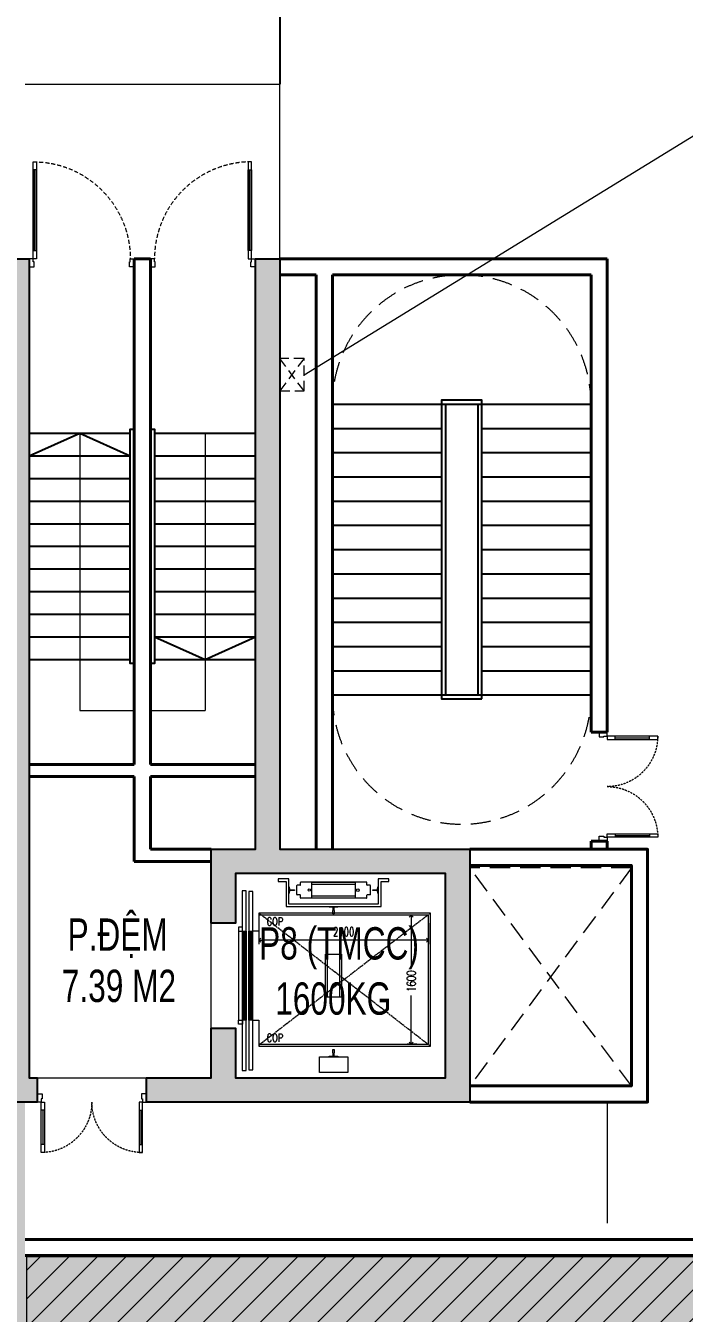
# Model space of a CAD drawing. Header units: millimetres. Extents: x -11451263 to 11578383104, y -507 to 1450429.
# Drawn here: x 11475341 to 11483486, y 1030145 to 1046084 of the extents above; entities that cross this region are included whole.
import ezdxf
from ezdxf.enums import TextEntityAlignment as Align

# ---------------------------------------------------------------- set-up
doc = ezdxf.new("R2010")
doc.units = ezdxf.units.MM
doc.header["$MEASUREMENT"] = 0
for name, pattern in [('DASHED2', [0.375, 0.25, -0.125]), ('HIDDEN', [0.375, 0.25, -0.125]), ('xref.asix of  podium$0$xref.asix of  podium$0$Xref_ST_MBDV Cot vach 30.7.2022$0$ACAD_ISO02W100', [15, 12, -3]), ('Xref_ST_MBDV Cot vach 30.7.2022$0$HIDDEN', [0.375, 0.25, -0.125]), ('Xref_ST_MBDV Cot vach 30.7.2022$0$HIDDEN2', [0.1875, 0.125, -0.0625])]:
    doc.linetypes.add(name, pattern=pattern)
doc.layers.get('0').update_dxf_attribs({"linetype": 'CONTINUOUS', "lineweight": 13})
doc.layers.get('Defpoints').update_dxf_attribs({"color": 5, "linetype": 'CONTINUOUS', "lineweight": 13})
for name, color, linetype, lineweight in [('CUA', 37, 'CONTINUOUS', 13), ('D-building block', 8, 'CONTINUOUS', 13), ('DO DIEN TICH THONG THUY', 141, 'CONTINUOUS', 13), ('KT-Net cat', 1, 'CONTINUOUS', 40), ('KT-Net manh', 251, 'CONTINUOUS', 13), ('KT-Net thay', 7, 'CONTINUOUS', 25), ('KT-Net to mau', 159, 'CONTINUOUS', 18), ('KT-Vat lieu', 250, 'CONTINUOUS', 9), ('SPE-MEP-HVAC', 140, 'CONTINUOUS', 0), ('xref.asix of  podium$0$xref.asix of  podium$0$Xref_ST_MBDV Cot vach 30.7.2022$0$KT-Noi that', 36, 'CONTINUOUS', 9)]:
    doc.layers.add(name, color=color, linetype=linetype, lineweight=lineweight)
for name, color, linetype in [('KT-Text', 7, 'CONTINUOUS'), ('xref.asix of  podium$0$xref.asix of  podium$0$KC2-DIM', 251, 'CONTINUOUS'), ('xref.asix of  podium$0$xref.asix of  podium$0$KT-Net cot vach', 6, 'CONTINUOUS')]:
    doc.layers.add(name, color=color, linetype=linetype)
doc.styles.add('xref.asix of  podium$0$xref.asix of  podium$0$Xref_ST_MBDV Cot vach 30.7.2022$0$ROMANS', font='ROMANS.SHX')
doc.styles.add('xref.asix of  podium$0$xref.asix of  podium$0$Xref_ST_MBDV Cot vach 30.7.2022$0$xref.N.Cot vach tang N2$0$DIM', font='vnsimli.shx', dxfattribs={"width": 0.7})
doc.styles.add('Xref_ST_MBDV Cot vach 30.7.2022$0$Arial', font='arial.ttf', dxfattribs={"width": 0.7})
doc.dimstyles.new('xref.asix of  podium$0$xref.asix of  podium$0$Xref_ST_MBDV Cot vach 30.7.2022$0$xref.N.Cot vach tang N2$0$CCU 1-100 A1', dxfattribs={"dimscale": 100, "dimtxt": 2.2, "dimasz": 1, "dimexe": 1, "dimexo": 0, "dimgap": 1, "dimtad": 1, "dimdec": 0, "dimdsep": 46, "dimtxsty": 'xref.asix of  podium$0$xref.asix of  podium$0$Xref_ST_MBDV Cot vach 30.7.2022$0$xref.N.Cot vach tang N2$0$DIM', "dimblk1": 'xref.asix of  podium$0$xref.asix of  podium$0$Xref_ST_MBDV Cot vach 30.7.2022$0$xref.N.Cot vach tang N2$0$_ARCHTICK', "dimblk2": 'xref.asix of  podium$0$xref.asix of  podium$0$Xref_ST_MBDV Cot vach 30.7.2022$0$xref.N.Cot vach tang N2$0$_ARCHTICK', "dimsah": 1, "dimcen": 0, "dimdle": 1, "dimclrd": 256, "dimclre": 256, "dimclrt": 31, "dimadec": 0, "dimazin": 0, "dimtfac": 1, "dimtdec": 0, "dimtix": 1, "dimtmove": 2, "dimatfit": 3, "dimldrblk": 'xref.asix of  podium$0$xref.asix of  podium$0$Xref_ST_MBDV Cot vach 30.7.2022$0$xref.N.Cot vach tang N2$0$_ARCHTICK', "dimfxl": 0, "dimtolj": 1, "dimarcsym": 0})
pattern_1 = [(49.99999999999999, (-11385196.29721421, -1057435.951839337), (286.9040730403014, -25.10085399303804), [30, -330]), (355, (-11385196.29721421, -1057435.951839337), (-55.50053344520001, 300.8768534800047), [24, -264]), (100.4514, (-11385172.38854221, -1057438.043575337), (231.4037526856086, 275.7758168243814), [25.496076, -280.4568448]), (46.18420000000001, (-11385196.29721421, -1057355.951839337), (426.8964194502578, -66.20760573160723), [45, -495]), (96.6356, (-11385160.72251621, -1057361.469162137), (373.8650822194813, 389.6471483601767), [38.2441152, -420.6852]), (351.1842, (-11385196.29721421, -1057355.951839337), (373.8647780534509, 389.6474403701299), [36, -396]), (21, (-11385156.29721421, -1057375.951839337), (238.7628208473847, -161.0475562661355), [30, -330]), (326.0000000000001, (-11385156.29721421, -1057375.951839337), (97.32613276863269, 290.0600180187412), [24, -264]), (71.4514, (-11385136.40032101, -1057389.372481737), (336.089051432596, 129.012198683981), [25.496076, -280.4568448]), (37.50000000000001, (-11385196.29721421, -1057435.951839337), (4.863942126916267, 133.1575415325246), [0, -260.8, 0, -268, 0, -265]), (7.499999999999999, (-11385196.29721421, -1057435.951839337), (105.2278149768594, 157.7646847529441), [0, -152.8, 0, -254.8, 0, -101]), (327.5, (-11385285.49721421, -1057435.951839337), (213.5289744689636, -9.021948693751902), [0, -100, 0, -312, 0, -414]), (317.5, (-11385325.49721421, -1057435.951839337), (233.2744677369545, 40.04199293292709), [0, -130, 0, -207.2, 0, -294]), (45, (-11385196.29721421, -1057435.951839337), (-106.0660171779821, 106.0660171779821), []), (45, (-11385125.58653621, -1057435.951839337), (-106.0660171779821, 106.0660171779821), [])]

# ---------------------------------------------------------------- blocks, each defined once
blk = doc.blocks.new('*U273')
for p, q in [((-1260.000000000004, 525.000000000002), (-1300.000000000004, 525.000000000002)), ((-1280.000000000004, 100.0000000000002), (-1280.000000000004, 525.000000000002)), ((-90.00000000000001, 525.0000000000018), (-50.00000000000001, 525.0000000000018)), ((-70, 100), (-70.00000000000001, 525.0000000000018)), ((-1260.000000000004, 100.0000000000002), (-1300.000000000004, 100.0000000000002)), ((-90, 100), (-50, 100))]:
    blk.add_line(p, q)
for points in [[(-1300.000000000004, 1.776356839400256e-13), (-1260.000000000004, 1.776356839400256e-13), (-1260.000000000004, 625.000000000002), (-1300.000000000004, 625.000000000002)], [(-50, 0), (-90, 0), (-90.00000000000001, 625.0000000000018), (-49.99999999999979, 625.0000000000018)], [(-1350.000000000004, -100.0000000004901), (-1290.000000000004, -100.00000000049), (-1290.000000000004, -39.99999999999982), (-1300.000000000004, -39.99999999999982), (-1300.000000000004, 1.776356839400256e-13), (-1350.000000000004, 2.060573933704296e-13)], [(0, -100.0000000004902), (-60, -100.0000000004902), (-60, -40), (-50, -40), (-50, 0), (0, 0)]]:
    blk.add_lwpolyline(points, close=True)
at = {"linetype": 'Xref_ST_MBDV Cot vach 30.7.2022$0$HIDDEN2', "ltscale": 200}
for centre, radius, start, end in [((-1300.000000001013, -1.091216006443577e-09), 625.00000000124, 7.016709298534867e-15, 89.99996073224838), ((-49.99999999983451, -2.645705876602741e-10), 625.000000000419, 90.00003926775162, 180)]:
    blk.add_arc(centre, radius, start, end, dxfattribs=at)
blk = doc.blocks.new('PQQQQQ')
at = {"layer": 'SPE-MEP-HVAC', "linetype": 'HIDDEN', "ltscale": 1000}
for p, q in [((28271.26245173439, -148804.1123616023), (26271.26245173439, -151504.1123616023)), ((28271.26245173439, -151504.1123616023), (26271.26245173439, -148804.1123616023))]:
    blk.add_line(p, q, dxfattribs=at)
blk.add_lwpolyline([(26271.26245173439, -151504.1123616023), (28271.26245173439, -151504.1123616023), (28271.26245173439, -148804.1123616023), (26271.26245173439, -148804.1123616023)], close=True, dxfattribs=at)
blk = doc.blocks.new('xref.asix of  podium$0$xref.asix of  podium$0$MBCot-PN-flat-22')
at = {"layer": 'KT-Vat lieu'}
h = blk.add_hatch(dxfattribs=at)
h.set_pattern_fill('BTCT', color=256, scale=40)
h.set_pattern_definition(pattern_1)
h.paths.add_polyline_path([(90186.8046443183, -14236.61661195743), (90186.8046443183, -24376.6166119572), (90286.8046443183, -24376.6166119572), (90286.8046443183, -24676.6166119572), (89886.8046443183, -24676.6166119572), (89886.8046443183, -14236.61661195743)])
h = blk.add_hatch(dxfattribs=at)
h.set_pattern_fill('BTCT', color=256, scale=40)
h.set_pattern_definition(pattern_1)
h.paths.add_polyline_path([(95636.8046443183, -21546.61661195732), (95636.8046443183, -24676.61661195732), (91636.8046443183, -24676.61661195732), (91636.8046443183, -24376.61661195732), (92436.8046443183, -24376.61661195732), (92436.8046443183, -23761.61661195732), (92736.8046443183, -23761.61661195732), (92736.8046443183, -24376.61661195732), (95336.8046443183, -24376.61661195732), (95336.8046443183, -21846.61661195732), (92736.8046443183, -21846.61661195732), (92736.8046443183, -22461.61661195732), (92436.8046443183, -22461.61661195732), (92436.8046443183, -21546.61661195732), (92986.8046443183, -21546.61661195732), (92986.8046443183, -14236.61661195743), (93286.8046443183, -14236.61661195743), (93286.8046443183, -21546.61661195732)])
at = {"layer": 'xref.asix of  podium$0$xref.asix of  podium$0$KT-Net cot vach'}
blk.add_lwpolyline([(90186.8046443183, -14236.61661195743), (90186.8046443183, -24376.6166119572), (90286.8046443183, -24376.6166119572), (90286.8046443183, -24676.6166119572), (89886.8046443183, -24676.6166119572), (89886.8046443183, -14236.61661195743)], close=True, dxfattribs=at)
blk.add_lwpolyline([(95636.8046443183, -21546.61661195732), (95636.8046443183, -24676.61661195732), (91636.8046443183, -24676.61661195732), (91636.8046443183, -24376.61661195732), (92436.8046443183, -24376.61661195732), (92436.8046443183, -23761.61661195732), (92736.8046443183, -23761.61661195732), (92736.8046443183, -24376.61661195732), (95336.8046443183, -24376.61661195732), (95336.8046443183, -21846.61661195732), (92736.8046443183, -21846.61661195732), (92736.8046443183, -22461.61661195732), (92436.8046443183, -22461.61661195732), (92436.8046443183, -21546.61661195732), (92986.8046443183, -21546.61661195732), (92986.8046443183, -14236.61661195743), (93286.8046443183, -14236.61661195743), (93286.8046443183, -21546.61661195732), (95636.8046443183, -21546.61661195732)], dxfattribs=at)
blk = doc.blocks.new('xref.asix of  podium$0$xref.asix of  podium$0$Xref_ST_MBDV Cot vach 30.7.2022$0$xref.N.Cot vach tang N2$0$_Open90')
at = {"color": 0, "linetype": 'ByBlock', "lineweight": -2}
for p, q in [((0, 0), (-1, 0)), ((-0.5, 0.5), (0, 0)), ((0, 0), (-0.5, -0.5))]:
    blk.add_line(p, q, dxfattribs=at)
blk = doc.blocks.new('*D62')
at = {"layer": 'Defpoints', "color": 0, "transparency": 16777216}
for p in [(-424.1796271887581, -514.9999999999402), (-353.063796673334, -514.9999999999402), (-353.0637966733485, -2114.999998141949)]:
    blk.add_point(p, dxfattribs=at)
at = {"layer": 'xref.asix of  podium$0$xref.asix of  podium$0$Xref_ST_MBDV Cot vach 30.7.2022$0$KT-Noi that', "color": 5, "transparency": 16777216}
for p, q in [((-353.063796673334, -514.9999999999402), (-474.1796271887581, -514.9999999999402)), ((-424.1796271887581, -564.9999999999402), (-424.1796271887579, -1154.999998141892)), ((-424.1796271887578, -2064.999998141949), (-424.1796271887579, -1511.666664808559)), ((-353.0637966733485, -2114.999998141949), (-474.1796271887578, -2114.999998141949))]:
    blk.add_line(p, q, dxfattribs=at)
at = {"layer": 'xref.asix of  podium$0$xref.asix of  podium$0$Xref_ST_MBDV Cot vach 30.7.2022$0$KT-Noi that', "color": 5, "transparency": 16777216, "xscale": 50, "yscale": 50, "zscale": 50}
for p, rotation in [((-424.1796271887581, -514.9999999999402), 90), ((-424.1796271887578, -2114.999998141949), 270)]:
    blk.add_blockref('xref.asix of  podium$0$xref.asix of  podium$0$Xref_ST_MBDV Cot vach 30.7.2022$0$xref.N.Cot vach tang N2$0$_Open90', p, dxfattribs=dict(at, rotation=rotation))
at = {"layer": 'xref.asix of  podium$0$xref.asix of  podium$0$Xref_ST_MBDV Cot vach 30.7.2022$0$KT-Noi that', "color": 5, "transparency": 16777216, "insert": (-424.1796271883068, -1333.333331475225), "char_height": 110, "attachment_point": 5, "rotation": 90, "style": 'xref.asix of  podium$0$xref.asix of  podium$0$Xref_ST_MBDV Cot vach 30.7.2022$0$xref.N.Cot vach tang N2$0$DIM'}
blk.add_mtext('\\A1;1600', dxfattribs=at)
blk = doc.blocks.new('xref.asix of  podium$0$xref.asix of  podium$0$Xref_ST_MBDV Cot vach 30.7.2022$0$xref.N.Cot vach tang N2$0$_ARCHTICK')
at = {"color": 0, "linetype": 'ByBlock', "const_width": 0.15}
blk.add_lwpolyline([(-0.5, -0.5), (0.5, 0.5)], dxfattribs=at)
blk = doc.blocks.new('*D63')
at = {"layer": 'Defpoints', "color": 0, "transparency": 16777216}
for p in [(-2310.000006262693, -614.99999999994), (-210.0000062626932, -614.99999999994), (-2310.000006262693, -826.7299089782482)]:
    blk.add_point(p, dxfattribs=at)
at = {"layer": 'xref.asix of  podium$0$xref.asix of  podium$0$Xref_ST_MBDV Cot vach 30.7.2022$0$KT-Noi that', "color": 5, "transparency": 16777216}
for p, q in [((-2310.000006262693, -614.99999999994), (-2310.000006262693, -876.7299089782482)), ((-210.0000062626932, -614.99999999994), (-210.0000062626932, -876.7299089782482)), ((-260.0000062626932, -826.7299089782482), (-2260.000006262693, -826.7299089782482))]:
    blk.add_line(p, q, dxfattribs=at)
at = {"layer": 'xref.asix of  podium$0$xref.asix of  podium$0$Xref_ST_MBDV Cot vach 30.7.2022$0$KT-Noi that', "color": 5, "transparency": 16777216, "xscale": 50, "yscale": 50, "zscale": 50, "rotation": 180}
blk.add_blockref('xref.asix of  podium$0$xref.asix of  podium$0$Xref_ST_MBDV Cot vach 30.7.2022$0$xref.N.Cot vach tang N2$0$_Open90', (-2310.000006262693, -826.7299089782482), dxfattribs=at)
at = {"layer": 'xref.asix of  podium$0$xref.asix of  podium$0$Xref_ST_MBDV Cot vach 30.7.2022$0$KT-Noi that', "color": 5, "transparency": 16777216, "xscale": 50, "yscale": 50, "zscale": 50}
blk.add_blockref('xref.asix of  podium$0$xref.asix of  podium$0$Xref_ST_MBDV Cot vach 30.7.2022$0$xref.N.Cot vach tang N2$0$_Open90', (-210.0000062626932, -826.7299089782482), dxfattribs=at)
at = {"layer": 'xref.asix of  podium$0$xref.asix of  podium$0$Xref_ST_MBDV Cot vach 30.7.2022$0$KT-Noi that', "color": 5, "transparency": 16777216, "insert": (-1260.000006262693, -721.7299089782482), "char_height": 110, "attachment_point": 5, "style": 'xref.asix of  podium$0$xref.asix of  podium$0$Xref_ST_MBDV Cot vach 30.7.2022$0$xref.N.Cot vach tang N2$0$DIM'}
blk.add_mtext('\\A1;2100', dxfattribs=at)
blk = doc.blocks.new('*U335')
for p, q in [((100.0000000005158, 1259.999999999963), (100.0000000005322, 1299.999999999963)), ((100.000000000524, 1279.999999999963), (525.0000000005259, 1279.999999999789)), ((525.0000000005177, 1259.999999999789), (525.000000000534, 1299.999999999789)), ((100.0000000000368, 89.99999999995907), (100.0000000000205, 49.99999999995908)), ((100.0000000000286, 69.99999999995907), (525.0000000000305, 69.99999999978517)), ((525.0000000000387, 89.99999999978517), (525.0000000000223, 49.99999999978517))]:
    blk.add_line(p, q)
for points in [[(-99.99999999993761, 1350.000000000045), (-99.99999999996214, 1290.000000000045), (-39.99999999947192, 1290.00000000002), (-39.99999999946782, 1300.00000000002), (5.32174304623824e-10, 1300.000000000004), (5.52664136677096e-10, 1350.000000000004)], [(5.32174304623824e-10, 1300.000000000004), (5.158051763487507e-10, 1260.000000000004), (625.0000000005177, 1259.999999999748), (625.000000000534, 1299.999999999748)], [(-100.0000000004902, 4.092282068788388e-11), (-100.0000000004656, 60.00000000004092), (-39.99999999997544, 60.00000000001637), (-39.99999999997954, 50.00000000001637), (2.046141034384164e-11, 50), (0, 0)], [(2.046141034384164e-11, 50), (3.683053861891494e-11, 90), (625.0000000000387, 89.99999999974425), (625.0000000000223, 49.99999999974402)]]:
    blk.add_lwpolyline(points, close=True)
at = {"linetype": 'Xref_ST_MBDV Cot vach 30.7.2022$0$HIDDEN2', "ltscale": 200}
for centre, radius, start, end in [((-5.592193375032802e-10, 1300.000000001013), 625.00000000124, 269.9999999999765, 359.999960732225), ((-2.441091773165002e-10, 49.99999999983451), 625.000000000419, 3.926772816273085e-05, 89.99999999997655)]:
    blk.add_arc(centre, radius, start, end, dxfattribs=at)
blk = doc.blocks.new('NHÀ TRE T1-flat-1')
at = {"layer": 'D-building block'}
for p in [(17349.99998971447, 12600.00078354101), (20499.99998971447, 10440.00000047649)]:
    blk.add_line(p, (20499.99998971447, 12600.00078354101), dxfattribs=at)
at = {"layer": 'D-building block', "linetype": 'DASHED2', "ltscale": 1000}
for centre, start, end in [((22750.11408163607, 8640.000000476488), 0, 180), ((22750.11408163607, 5040.000000476488), 180, 0)]:
    blk.add_arc(centre, 1600, start, end, dxfattribs=at)
at = {"layer": 'KT-Net cat'}
for p, q in [((20499.99998971447, 10440.00000047649), (24550.11408163607, 10440.00000047649)), ((24550.11408163607, 3130.000000476604), (24550.11408163607, 3230.000000476604))]:
    blk.add_line(p, q, dxfattribs=at)
for points in [[(24550.11408163607, 4580.000000476604), (24550.11408163607, 10440.00000047649)], [(20499.99998971447, 10240.00000047649), (20950.11408163607, 10240.00000047649)], [(20950.11408163607, 10240.00000047649), (20950.11408163607, 3130.000000476604)], [(21150.11408163607, 10240.00000047649), (21150.11408163607, 3130.000000476604)], [(21150.11408163607, 10240.00000047649), (24350.11408163607, 10240.00000047649)], [(24350.11408163607, 10240.00000047649), (24350.11408163607, 4580.000000476604)], [(24350.11408163607, 4580.000000476604), (24550.11408163607, 4580.000000476604)], [(24350.11408163607, 3230.000000476604), (24350.11408163607, 3130.000000476604)], [(24350.11408163607, 3230.000000476604), (24550.11408163607, 3230.000000476604)], [(22849.99998971447, 3130.000000476604), (25050.01508425176, 3130.000000476604), (25050.01508425176, 4.766043275594711e-07), (22849.99998971447, 4.766043275594711e-07)], [(22849.99998971447, 2930.000000476604), (24850.01508425176, 2930.000000476604), (24850.01508425176, 200.0000004766043), (22849.99998971447, 200.0000004766043)]]:
    blk.add_lwpolyline(points, dxfattribs=at)
at = {"layer": 'KT-Net thay'}
for points in [[(21150.11408163607, 8640.000000476488), (24350.11408163607, 8640.000000476488)], [(22550.11408163607, 8640.000000476488), (22550.11408163607, 5040.000000476488)], [(22950.11408163607, 8640.000000476488), (22950.11408163607, 5040.000000476488)], [(21150.11408163607, 8340.000000476488), (22500.11408163607, 8340.000000476488)], [(23000.11408163607, 8340.000000476488), (24350.11408163607, 8340.000000476488)], [(21150.11408163607, 8040.000000476488), (22500.11408163607, 8040.000000476488)], [(23000.11408163607, 8040.000000476488), (24350.11408163607, 8040.000000476488)], [(21150.11408163607, 7740.000000476488), (22500.11408163607, 7740.000000476488)], [(23000.11408163607, 7740.000000476488), (24350.11408163607, 7740.000000476488)], [(21150.11408163607, 7440.000000476488), (22500.11408163607, 7440.000000476488)], [(23000.11408163607, 7440.000000476488), (24350.11408163607, 7440.000000476488)], [(21150.11408163607, 7140.000000476488), (22500.11408163607, 7140.000000476488)], [(23000.11408163607, 7140.000000476488), (24350.11408163607, 7140.000000476488)], [(21150.11408163607, 6840.000000476488), (22500.11408163607, 6840.000000476488)], [(23000.11408163607, 6840.000000476488), (24350.11408163607, 6840.000000476488)], [(21150.11408163607, 6540.000000476488), (22500.11408163607, 6540.000000476488)], [(23000.11408163607, 6540.000000476488), (24350.11408163607, 6540.000000476488)], [(21150.11408163607, 6240.000000476488), (22500.11408163607, 6240.000000476488)], [(23000.11408163607, 6240.000000476488), (24350.11408163607, 6240.000000476488)], [(21150.11408163607, 5940.000000476488), (22500.11408163607, 5940.000000476488)], [(23000.11408163607, 5940.000000476488), (24350.11408163607, 5940.000000476488)], [(21150.11408163607, 5640.000000476488), (22500.11408163607, 5640.000000476488)], [(23000.11408163607, 5640.000000476488), (24350.11408163607, 5640.000000476488)], [(21150.11408163607, 5340.000000476488), (22500.11408163607, 5340.000000476488)], [(23000.11408163607, 5340.000000476488), (24350.11408163607, 5340.000000476488)], [(21150.11408163607, 5040.000000476488), (24350.11408163607, 5040.000000476488)]]:
    blk.add_lwpolyline(points, dxfattribs=at)
blk.add_lwpolyline([(23000.11408163607, 4990.000000476488), (23000.11408163607, 8690.000000476488), (22500.11408163607, 8690.000000476488), (22500.11408163607, 4990.000000476488)], close=True, dxfattribs=at)
at = {"layer": 'CUA', "xscale": -1, "rotation": 180}
blk.add_blockref('*U335', (24550.11408163607, 4580.000000476604), dxfattribs=at)
at = {"layer": 'KT-Text', "style": 'Xref_ST_MBDV Cot vach 30.7.2022$0$Arial', "width": 0.7}
for s, p in [('P8 (TMCC)', (21232.84105948359, 1764.935121495742)), ('1600KG', (21160.94308143668, 1081.568177999579))]:
    blk.add_text(s, height=400, dxfattribs=at).set_placement(p, align=Align.CENTER)
blk = doc.blocks.new('*U427')
at = {"linetype": 'HIDDEN', "ltscale": 500}
for p, q in [((280.2189973302431, 414.0981931079069), (0, 0)), ((-97.88829365290776, 283.580468237363), (378.1072909831508, 130.5177248705437))]:
    blk.add_line(p, q, dxfattribs=at)
blk.add_lwpolyline([(-97.88829365290776, 283.580468237363), (280.2189973302431, 414.0981931079069), (378.1072909831508, 130.5177248705437), (0, 0)], close=True, dxfattribs=at)
blk = doc.blocks.new('*U336')
blk.add_line((70, -100), (70, -1100.000000000004))
for points in [[(0, 100.0000000004902), (60, 100.0000000004902), (60, 40.00000000000001), (50, 40.00000000000001), (50, 1.4210854715202e-14), (0, 0)], [(50, 1.4210854715202e-14), (50.00000000000023, -1200.000000000004), (90.00000000000023, -1200.000000000004), (90, 2.842170943040401e-14)], [(1300.000000000004, 100.0000000004904), (1240.000000000004, 100.0000000004904), (1240.000000000004, 40.00000000000016), (1250.000000000004, 40.00000000000016), (1250.000000000004, 1.642774805077352e-13), (1300.000000000004, 1.500666257925332e-13)], [(50, -100), (90, -99.99999999999997), (90, -1100.000000000004), (50, -1100.000000000004)]]:
    blk.add_lwpolyline(points, close=True)
at = {"linetype": 'Xref_ST_MBDV Cot vach 30.7.2022$0$HIDDEN', "ltscale": 200}
blk.add_arc((50, 1.4210854715202e-14), 1200.000000000004, 270, 7.016709298534877e-15, dxfattribs=at)
blk = doc.blocks.new('jghhjkghjkgj')
at = {"true_color": 0xf28888}
h = blk.add_hatch(color=11, dxfattribs=at)
h.dxf.hatch_style = 1
edge = h.paths.add_edge_path()
edge.add_line((11466283.08677676, 1045159.335215801), (11466283.08677676, 1032759.335220281))
edge.add_line((11466283.08677676, 1032759.335220281), (11454833.10188411, 1032759.335211071))
edge.add_line((11454833.10188411, 1032759.335211071), (11454833.10188672, 1032759.335226902))
edge.add_line((11454833.10188672, 1032759.335226902), (11446133.10186902, 1032759.3352269))
edge.add_line((11446133.10186902, 1032759.3352269), (11446133.10186902, 1033609.887757531))
edge.add_line((11446133.10186902, 1033609.887757531), (11445918.34170108, 1034231.933613925))
edge.add_line((11445918.34170108, 1034231.933613925), (11441901.02721401, 1032844.963307458))
edge.add_line((11441901.02721401, 1032844.963307458), (11442357.91166952, 1031521.612310319))
edge.add_line((11442357.91166952, 1031521.612310319), (11437915.23475826, 1029987.786419866))
edge.add_line((11437915.23475826, 1029987.786419866), (11437458.35030321, 1031311.137415706))
edge.add_line((11437458.35030321, 1031311.137415706), (11434312.39998763, 1030200.561528921))
edge.add_line((11434312.39998763, 1030200.561528921), (11435976.77098569, 1025390.916321477))
edge.add_arc((11440657.9651616, 1026868.049281125), 4908.716807176173, 197.5128920587287, 269.9282477989292)
edge.add_line((11440651.81791748, 1021959.336323082), (11485787.3255549, 1021959.335528439))
edge.add_arc((11485787.3255549, 1026814.91715749), 4855.581629050896, 270, 361.0120359737786)
edge.add_arc((11484052.80172972, 1026784.276452285), 6590.376070164582, 1.012035973778448, 7.072161650935872)
edge.add_line((11490593.03739566, 1027595.679052872), (11489889.44111853, 1030859.31749462))
edge.add_line((11489889.44111853, 1030859.31749462), (11485433.10186893, 1030859.31749462))
edge.add_line((11485433.10186893, 1030859.31749462), (11482533.20086868, 1030859.324810097))
edge.add_line((11482533.20086868, 1030859.324810097), (11475333.10290397, 1030859.310179142))
edge.add_line((11475333.10290397, 1030859.310179142), (11475333.10290397, 1032759.16139457))
edge.add_line((11475333.10290397, 1032759.16139457), (11475083.10187549, 1032759.335220757))
edge.add_line((11475083.10187549, 1032759.335220757), (11475083.10187549, 1043199.335220757))
edge.add_line((11475083.10187549, 1043199.335220757), (11475083.08677676, 1044046.175538429))
edge.add_line((11475083.08677676, 1044046.175538429), (11475083.08677676, 1045159.336010444))
edge.add_line((11475083.08677676, 1045159.336010444), (11466283.08677676, 1045159.335215801))
at = {"elevation": -7.59479239525951e-05}
blk.add_lwpolyline([(11440651.81791748, 1021959.336323082), (11485787.3255549, 1021959.335528439, 0.4193965546108029), (11490642.14974679, 1026900.678583609, 0.0264484510290984), (11490593.03739566, 1027595.679052872), (11489889.44111853, 1030859.31749462), (11489889.44111853, 1030859.31749462), (11485433.10186893, 1030859.31749462), (11482533.20086868, 1030859.324810097), (11475333.10290397, 1030859.310179142)], format="xyb", dxfattribs=at)
blk = doc.blocks.new('khgklh')
at = {"ltscale": 5}
blk.add_wipeout([(58640.70173148245, -44120.54018971289), (58628.985361621904, -43762.905380036376), (58829.29100571105, -43294.97330701149), (59044.20882282715, -43090.63304140731), (59407.14895354211, -42932.0287794472), (64994.31630016677, -41748.832615671105), (65367.88185447648, -41821.22883353472), (65666.020131718, -42008.01282470962), (65830.95774710049, -42201.08167840698), (65955.72123147198, -42473.69527167109), (70622.71725374462, -64080.381176796865), (70585.09956008916, -64632.96945285596), (70342.23259128444, -65008.48993893796), (69966.68098586364, -65238.34239459295), (69558.17939178273, -65291.44168240145), (64422.45760126046, -65293.10639118629), (63818.786089503104, -65166.2708772887), (63480.52751532011, -64960.482814282535), (63184.662719676715, -64640.37484399601), (63000.03284756975, -64269.24483753388), (62915.56080107718, -63921.237847090946), (58640.70173148252, -44120.540189713356)], dxfattribs=at)
blk = doc.blocks.new('xref.asix of  podium$0$xref.asix of  podium$0$Xref_ST_MBDV Cot vach 30.7.2022$0$TMCC')
at = {"layer": 'xref.asix of  podium$0$xref.asix of  podium$0$Xref_ST_MBDV Cot vach 30.7.2022$0$KT-Noi that', "linetype": 'Continuous', "ltscale": 2}
for p, q in [((-1839.268615574998, -261.3920001944007), (-1839.268615578098, -150.6080001945247)), ((-1798.782414799367, -146.0000001943672), (-1834.66061557793, -146.0000001943672)), ((-1794.174414799447, -141.3920001944371), (-1794.17441479789, -110.6079990881535)), ((-978.4333909374109, -105.9999987138362), (-1789.566414798101, -105.9999990883625)), ((-1652.000006262693, -305.99999999994), (-1652.000006262693, -105.99999999994)), ((-1652.000006262693, -105.99999999994), (-1118.000006262693, -105.99999999994)), ((-1652.000006262693, -280.99999999994), (-1652.000006262693, -130.99999999994)), ((-1652.000006262693, -130.99999999994), (-1118.000006262693, -130.99999999994)), ((-1118.000006262693, -105.99999999994), (-1118.000006262693, -305.99999999994)), ((-1118.000006262693, -130.99999999994), (-1118.000006262693, -280.99999999994)), ((-973.8253909386403, -141.3919998197762), (-973.8253909370687, -110.6079987141766)), ((-933.8766155784251, -145.9999998198418), (-969.2173909385601, -145.9999998198455)), ((-929.2686155750125, -261.3919998200163), (-929.2686155780975, -150.607999820184)), ((-2515.000006262693, -214.99999999994), (-2515.000006262693, -2439.99999999994)), ((-2465.000006262693, -214.99999999994), (-2515.000006262693, -214.99999999994)), ((-2465.000006262693, -2439.99999999994), (-2465.000006262693, -214.99999999994)), ((-1938.250006262693, -164.74999999994), (-1932.250006262693, -167.24999999994)), ((-1938.250006262693, -247.24999999994), (-1938.250006262693, -164.74999999994)), ((-1932.250006262693, -244.74999999994), (-1938.250006262693, -247.24999999994)), ((-1932.250006262693, -167.24999999994), (-1930.050006262696, -202.24999999994)), ((-1930.050006262696, -209.74999999994), (-1932.250006262693, -244.74999999994)), ((-1930.050006262696, -202.24999999994), (-1905.400006262687, -202.24999999994)), ((-1905.400006262687, -209.74999999994), (-1930.050006262696, -209.74999999994)), ((-1905.400006262687, -202.24999999994), (-1895.400006262687, -201.99999999994)), ((-1895.400006262687, -210.49999999994), (-1905.400006262687, -209.74999999994)), ((-1895.400006262687, -201.99999999994), (-1870.000006262693, -201.49999999994)), ((-1870.000006262693, -210.49999999994), (-1895.400006262687, -210.49999999994)), ((-1870.000006262693, -201.49999999994), (-1870.000006262693, -210.49999999994)), ((-1798.782414796122, -266.0000001943772), (-1834.66061557502, -266.000000194379)), ((-1794.17441479789, -301.3919990888407), (-1794.174414796333, -270.6080001941682)), ((-978.433390937018, -305.9999987138381), (-1789.566414798363, -305.9999990883616)), ((-1118.000006262693, -280.99999999994), (-1652.000006262693, -280.99999999994)), ((-1118.000006262693, -305.99999999994), (-1652.000006262693, -305.99999999994)), ((-973.8253909370978, -301.3919987139034), (-973.8253909355408, -270.6079998201039)), ((-933.8766155748453, -265.9999998198546), (-969.217390935286, -265.9999998198509)), ((-900.0000062626932, -210.49999999994), (-900.0000062626932, -201.49999999994)), ((-900.0000062626932, -201.49999999994), (-874.600006262699, -201.49999999994)), ((-874.600006262699, -209.99999999994), (-900.0000062626932, -210.49999999994)), ((-874.600006262699, -201.49999999994), (-864.600006262699, -202.24999999994)), ((-864.600006262699, -209.74999999994), (-874.600006262699, -209.99999999994)), ((-864.600006262699, -202.24999999994), (-839.9500062626903, -202.24999999994)), ((-839.9500062626903, -209.74999999994), (-864.600006262699, -209.74999999994)), ((-839.9500062626903, -202.24999999994), (-837.7500062626932, -167.24999999994)), ((-837.7500062626932, -244.74999999994), (-839.9500062626903, -209.74999999994)), ((-837.7500062626932, -167.24999999994), (-831.7500062626932, -164.74999999994)), ((-831.7500062626932, -247.24999999994), (-837.7500062626932, -244.74999999994)), ((-831.7500062626932, -164.74999999994), (-831.7500062626932, -247.24999999994)), ((-1439.500006262693, -418.99999999994), (-1442.000006262693, -410.99999999994)), ((-1442.000006262693, -410.99999999994), (-1328.000006262693, -410.99999999994)), ((-1390.000006262693, -422.99999999994), (-1439.500006262693, -418.99999999994)), ((-1393.000006262693, -461.99999999994), (-1390.000006262693, -451.99999999994)), ((-1393.000006262693, -499.99999999994), (-1393.000006262693, -461.99999999994)), ((-1390.000006262693, -451.99999999994), (-1390.000006262693, -422.99999999994)), ((-1330.500006262693, -418.99999999994), (-1380.000006262693, -422.99999999994)), ((-1380.000006262693, -422.99999999994), (-1380.000006262693, -451.99999999994)), ((-1380.000006262693, -451.99999999994), (-1377.000006262693, -461.99999999994)), ((-1377.000006262693, -461.99999999994), (-1377.000006262693, -499.99999999994)), ((-1328.000006262693, -410.99999999994), (-1330.500006262693, -418.99999999994)), ((-185.0000062626932, -489.99999999994), (-2310.000006262693, -489.99999999994)), ((-2310.000006262693, -489.99999999994), (-2310.000006262693, -514.99999999994)), ((-210.0000062626932, -514.99999999994), (-2310.000006262693, -514.99999999994)), ((-2310.000006262693, -514.99999999994), (-2310.000006262693, -714.99999999994)), ((-1377.000006262693, -499.99999999994), (-1393.000006262693, -499.99999999994)), ((-210.0000062626932, -2114.99999999994), (-210.0000062626932, -514.99999999994)), ((-185.0000062626932, -2139.99999999994), (-185.0000062626932, -489.99999999994)), ((-2510.000008398798, -664.99999999994), (-2560.000008398798, -664.99999999994)), ((-2560.000008398798, -664.99999999994), (-2560.000008398798, -714.99999999994)), ((-2560.000008398798, -714.99999999994), (-2510.000008398798, -714.99999999994)), ((-2555.000006262693, -1814.99999999994), (-2555.000006262693, -714.99999999994)), ((-2510.000008398798, -714.99999999994), (-2510.000008398798, -664.99999999994)), ((-2310.000006262693, -714.99999999994), (-2385.000006262693, -714.99999999994)), ((-1485.000006262693, -999.99999999994), (-1285.000006262693, -999.99999999994)), ((-1485.000006262693, -1529.99999999994), (-1485.000006262693, -999.99999999994)), ((-1460.000006262693, -999.99999999994), (-1310.000006262693, -999.99999999994)), ((-1460.000006262693, -1529.99999999994), (-1460.000006262693, -999.99999999994)), ((-1310.000006262693, -999.99999999994), (-1310.000006262693, -1529.99999999994)), ((-1285.000006262693, -999.99999999994), (-1285.000006262693, -1529.99999999994)), ((-1285.000006262693, -1529.99999999994), (-1485.000006262693, -1529.99999999994)), ((-1310.000006262693, -1529.99999999994), (-1460.000006262693, -1529.99999999994)), ((-2560.000008398798, -1864.99999999994), (-2560.000008398798, -1814.99999999994)), ((-2560.000008398798, -1814.99999999994), (-2510.000008398798, -1814.99999999994)), ((-2510.000008398798, -1864.99999999994), (-2560.000008398798, -1864.99999999994)), ((-2510.000008398798, -1814.99999999994), (-2510.000008398798, -1864.99999999994)), ((-2385.000006262693, -1814.99999999994), (-2310.000006262693, -1814.99999999994)), ((-2310.000006262693, -1814.99999999994), (-2310.000006262693, -2114.99999999994)), ((-2310.000006262693, -2114.99999999994), (-210.0000062626932, -2114.99999999994)), ((-2310.000006262693, -2114.99999999994), (-2310.000006262693, -2139.99999999994)), ((-2310.000006262693, -2139.99999999994), (-185.0000062626932, -2139.99999999994)), ((-1393.000006262693, -2217.99999999994), (-1393.000006262693, -2179.99999999994)), ((-1393.000006262693, -2179.99999999994), (-1377.000006262693, -2179.99999999994)), ((-1390.000006262693, -2227.99999999994), (-1393.000006262693, -2217.99999999994)), ((-1390.000006262693, -2256.99999999994), (-1390.000006262693, -2227.99999999994)), ((-1377.000006262693, -2217.99999999994), (-1380.000006262693, -2227.99999999994)), ((-1380.000006262693, -2227.99999999994), (-1380.000006262693, -2256.99999999994)), ((-1377.000006262693, -2179.99999999994), (-1377.000006262693, -2217.99999999994)), ((-1442.000006262693, -2268.99999999994), (-1439.500006262693, -2260.99999999994)), ((-1328.000006262693, -2268.99999999994), (-1442.000006262693, -2268.99999999994)), ((-1439.500006262693, -2260.99999999994), (-1390.000006262693, -2256.99999999994)), ((-1380.000006262693, -2256.99999999994), (-1330.500006262693, -2260.99999999994)), ((-1330.500006262693, -2260.99999999994), (-1328.000006262693, -2268.99999999994)), ((-2515.000006262693, -2439.99999999994), (-2465.000006262693, -2439.99999999994))]:
    blk.add_line(p, q, dxfattribs=at)
at = {"layer": 'xref.asix of  podium$0$xref.asix of  podium$0$Xref_ST_MBDV Cot vach 30.7.2022$0$KT-Noi that', "linetype": 'xref.asix of  podium$0$xref.asix of  podium$0$Xref_ST_MBDV Cot vach 30.7.2022$0$ACAD_ISO02W100', "ltscale": 2}
for p, q in [((-185.0000062626932, -489.99999999994), (-2310.000006262693, -2127.49999999994)), ((-185.0000062626932, -2139.99999999994), (-2310.000006262693, -489.99999999994))]:
    blk.add_line(p, q, dxfattribs=at)
at = {"layer": 'xref.asix of  podium$0$xref.asix of  podium$0$Xref_ST_MBDV Cot vach 30.7.2022$0$KT-Noi that', "linetype": 'Continuous', "ltscale": 2}
for points in [[(-1385.000006262693, -410.99999999994), (-796.7500062626932, -410.99999999994), (-796.7500062626932, -99.99999999993997), (-701.7500062626932, -99.99999999993997), (-701.7500062626932, -64.99999999993997), (-831.7500062626932, -64.99999999993997), (-831.7500062626932, -380.99999999994), (-1385.000006262693, -380.99999999994), (-1938.250006262693, -380.99999999994), (-1938.250006262693, -64.99999999993997), (-2068.250006262693, -64.99999999993997), (-2068.250006262693, -99.99999999993997), (-1973.250006262693, -99.99999999993997), (-1973.250006262693, -410.99999999994), (-1385.000006262693, -410.99999999994)], [(-2385.000006262693, -2429.99999999994), (-2385.000006262693, -224.99999999994), (-2435.000006262693, -224.99999999994), (-2435.000006262693, -2429.99999999994)], [(-2510.000008398798, -714.99999999994), (-2465.000006262693, -714.99999999994), (-2465.000006262693, -1264.99999999994), (-2510.000008398798, -1264.99999999994)], [(-2435.000006262693, -714.99999999994), (-2390.000006262693, -714.99999999994), (-2390.000006262693, -1264.99999999994), (-2435.000006262693, -1264.99999999994)], [(-2510.000008398798, -1264.99999999994), (-2465.000006262693, -1264.99999999994), (-2465.000006262693, -1814.99999999994), (-2510.000008398798, -1814.99999999994)], [(-2435.000006262693, -1264.99999999994), (-2390.000006262693, -1264.99999999994), (-2390.000006262693, -1814.99999999994), (-2435.000006262693, -1814.99999999994)], [(-1385.000006262693, -2268.99999999994), (-1210.000006262693, -2268.99999999994), (-1210.000006262693, -2464.99999999994), (-1385.000006262693, -2464.99999999994), (-1560.000006262693, -2464.99999999994), (-1560.000006262693, -2268.99999999994), (-1385.000006262693, -2268.99999999994)]]:
    blk.add_lwpolyline(points, close=True, dxfattribs=at)
for points in [[(-2495.000006262693, -1264.99999999994), (-2495.000006262693, -714.99999999994)], [(-2480.000006262693, -1264.99999999994), (-2480.000006262693, -714.99999999994)], [(-2420.000006262693, -1264.99999999994), (-2420.000006262693, -714.99999999994)], [(-2405.000006262693, -1264.99999999994), (-2405.000006262693, -714.99999999994)], [(-2495.000006262693, -1814.99999999994), (-2495.000006262693, -1264.99999999994)], [(-2480.000006262693, -1814.99999999994), (-2480.000006262693, -1264.99999999994)], [(-2420.000006262693, -1814.99999999994), (-2420.000006262693, -1264.99999999994)], [(-2405.000006262693, -1814.99999999994), (-2405.000006262693, -1264.99999999994)]]:
    blk.add_lwpolyline(points, dxfattribs=at)
for centre, radius in [((-1685.000006262693, -205.99999999994), 14.5), ((-1085.000006262693, -205.99999999994), 17.5)]:
    blk.add_circle(centre, radius, dxfattribs=at)
for centre, radius, start, end in [((-1834.66061557793, -150.6080001945247), 4.608000000157357, 90, 180), ((-1798.782414799367, -141.3920001944371), 4.607999999930221, 270, 0), ((-1789.566414798101, -110.6079990881535), 4.607999999791003, 90, 180), ((-978.4333909374109, -110.6079987141766), 4.608000000340305, 0, 90), ((-969.2173909385601, -141.3919998197762), 4.608000000069675, 180, 270), ((-933.8766155784251, -150.607999820184), 4.608000000340515, 0, 90), ((-1834.66061557502, -261.3920001944007), 4.607999999978259, 180, 270), ((-1798.782414796122, -270.6080001941682), 4.60799999979095, 0, 90), ((-1789.566414798363, -301.3919990888407), 4.607999999520398, 180, 270), ((-978.433390937018, -301.3919987139034), 4.607999999934203, 270, 0), ((-969.217390935286, -270.6079998201039), 4.608000000253028, 90, 180), ((-933.8766155748453, -261.3919998200163), 4.607999999838648, 270, 0)]:
    blk.add_arc(centre, radius, start, end, dxfattribs=at)
at = {"layer": 'xref.asix of  podium$0$xref.asix of  podium$0$Xref_ST_MBDV Cot vach 30.7.2022$0$KT-Noi that', "linetype": 'Continuous', "ltscale": 2, "style": 'xref.asix of  podium$0$xref.asix of  podium$0$Xref_ST_MBDV Cot vach 30.7.2022$0$ROMANS', "width": 0.75}
for p in [(-2110.000006262693, -594.99999999994), (-2110.000006262693, -2034.99999999994)]:
    blk.add_text('COP', height=100, dxfattribs=at).set_placement(p, align=Align.MIDDLE)
at = {"layer": 'xref.asix of  podium$0$xref.asix of  podium$0$Xref_ST_MBDV Cot vach 30.7.2022$0$KT-Noi that', "color": 5}
dim = blk.add_linear_dim(base=(-2310.000006262693, -826.7299089782482), p1=(-210.0000062626932, -614.99999999994), p2=(-2310.000006262693, -614.99999999994), angle=180, dimstyle='xref.asix of  podium$0$xref.asix of  podium$0$Xref_ST_MBDV Cot vach 30.7.2022$0$xref.N.Cot vach tang N2$0$CCU 1-100 A1', override={"dimscale": 50, "dimblk1": 'xref.asix of  podium$0$xref.asix of  podium$0$Xref_ST_MBDV Cot vach 30.7.2022$0$xref.N.Cot vach tang N2$0$_Open90', "dimblk2": 'xref.asix of  podium$0$xref.asix of  podium$0$Xref_ST_MBDV Cot vach 30.7.2022$0$xref.N.Cot vach tang N2$0$_Open90', "dimclrd": 5, "dimclre": 5, "dimclrt": 5, "dimlwd": 65535, "dimlwe": 65535}, dxfattribs=at)
dim.commit()
dim.dimension.update_dxf_attribs({"geometry": '*D63', "text_midpoint": (-1260.000006262693, -721.7299089782482)})
dim = blk.add_linear_dim(base=(-424.1796271887581, -514.9999999999402), p1=(-353.0637966733484, -2114.999998141948), p2=(-353.0637966733339, -514.99999999994), angle=270, dimstyle='xref.asix of  podium$0$xref.asix of  podium$0$Xref_ST_MBDV Cot vach 30.7.2022$0$xref.N.Cot vach tang N2$0$CCU 1-100 A1', override={"dimscale": 50, "dimblk1": 'xref.asix of  podium$0$xref.asix of  podium$0$Xref_ST_MBDV Cot vach 30.7.2022$0$xref.N.Cot vach tang N2$0$_Open90', "dimblk2": 'xref.asix of  podium$0$xref.asix of  podium$0$Xref_ST_MBDV Cot vach 30.7.2022$0$xref.N.Cot vach tang N2$0$_Open90', "dimclrd": 5, "dimclre": 5, "dimclrt": 5, "dimlwd": 65535, "dimlwe": 65535}, dxfattribs=at)
dim.commit()
dim.dimension.update_dxf_attribs({"geometry": '*D62', "text_midpoint": (-424.1796271883068, -1333.333331475225), "dimtype": 128})

msp = doc.modelspace()

# ---------------------------------------------------------------- hatches: boundary and pattern name
at = {"layer": 'DO DIEN TICH THONG THUY'}
h = msp.add_hatch(dxfattribs=at)
h.set_pattern_fill('ANSI31', color=256, scale=2000)
h.set_pattern_definition([(45, (0, 0), (-176.7766952966369, 176.7766952966369), [])])
h.paths.add_polyline_path([(11480268.10261971, 1024974.335012293), (11481798.10261971, 1024974.335012293), (11481798.10261971, 1023444.335012293), (11480268.10261971, 1023444.335012293)], flags=16)
edge = h.paths.add_edge_path(flags=16)
edge.add_arc((11486833.10185854, 1025309.33522738), 765, 0, 360)
edge = h.paths.add_edge_path()
edge.add_line((11489892.67160586, 1030844.335273148), (11475348.10186923, 1030844.335273148))
edge.add_line((11475348.10186923, 1030844.335273148), (11475348.10186902, 1024974.335012296))
edge.add_line((11475348.10186902, 1024974.335012296), (11475998.10261971, 1024974.335012296))
edge.add_line((11475998.10261971, 1024974.335012296), (11475998.10261971, 1023444.335012296))
edge.add_line((11475998.10261971, 1023444.335012296), (11475348.10186902, 1023444.335012296))
edge.add_line((11475348.10186902, 1023444.335012296), (11475348.10186902, 1021959.336323082))
edge.add_line((11475348.10186902, 1021959.336323082), (11485787.32657747, 1021959.336323082))
edge.add_arc((11485700.03677858, 1026900.679378252), 4942.113990780118, 271.0120359737464, 368.0841976248149)
edge.add_line((11490593.03841823, 1027595.679847516), (11489892.67160586, 1030844.335273148))

# ---------------------------------------------------------------- linework, layer by layer
at = {"layer": 'Defpoints', "elevation": -1.819999765927371e-06}
msp.add_lwpolyline([(11478783.09093577, 1041763.891760415), (11510454.11584165, 1061229.556851548), (11523047.89522281, 1061359.306875335)], dxfattribs=at)
at = {"layer": 'Defpoints'}
msp.add_lwpolyline([(11475383.10185853, 1033059.33522738), (11477633.10185853, 1033059.33522738), (11477633.08677104, 1035739.320591053), (11476683.10185853, 1035739.320591053), (11476683.10185853, 1036789.320591053), (11475383.10185853, 1036789.320591053)], close=True, dxfattribs=at)
at = {"layer": 'DO DIEN TICH THONG THUY'}
msp.add_lwpolyline([(11489892.67160586, 1030844.335273148), (11475348.10186923, 1030844.335273148), (11475348.10186902, 1024974.335012296), (11475998.10261971, 1024974.335012296), (11475998.10261971, 1023444.335012296), (11475348.10186902, 1023444.335012296), (11475348.10186902, 1021959.336323082), (11485787.32657747, 1021959.336323082, 0.450845964565103), (11490593.03841823, 1027595.679847516)], format="xyb", close=True, dxfattribs=at)
at = {"layer": 'KT-Net cat'}
for p, q in [((11476683.10185853, 1043199.33522738), (11476683.10185853, 1036939.320591053)), ((11476683.10185853, 1043199.33522738), (11476883.10185853, 1043199.33522738)), ((11476883.10185853, 1043199.33522738), (11476883.10185853, 1036939.320591053)), ((11476683.10185853, 1036939.320591053), (11475383.08677676, 1036939.320591053)), ((11478183.08677104, 1036939.320591053), (11476883.10185853, 1036939.320591053)), ((11476683.10185853, 1036789.320591053), (11475383.08677676, 1036789.320591053)), ((11476683.10185853, 1036789.320591053), (11476683.10185853, 1035739.320591053)), ((11478183.08677104, 1036789.320591053), (11476883.08677104, 1036789.320591053)), ((11476883.08677104, 1036789.320591053), (11476883.08677104, 1035889.320591053)), ((11476883.08677104, 1035889.320591053), (11477633.08677104, 1035889.320591053)), ((11476683.10185853, 1035739.320591053), (11477633.08677104, 1035739.320591053))]:
    msp.add_line(p, q, dxfattribs=at)
msp.add_lwpolyline([(11475333.08678724, 1030859.320596562), (11490047.26015369, 1030859.320596562), (11490047.26015369, 1031059.320596562), (11475333.08678724, 1031059.320596562)], dxfattribs=at)
at = {"layer": 'KT-Net manh'}
for p, q in [((11476008.10185853, 1041039.335261899), (11476008.10185853, 1037608.714957567)), ((11477558.10185853, 1041039.335261899), (11477558.10185853, 1037608.714957567)), ((11476008.10185853, 1037608.714957567), (11476683.10185853, 1037608.714957567)), ((11476883.10185853, 1037608.714957567), (11477558.10185853, 1037608.714957567))]:
    msp.add_line(p, q, dxfattribs=at)
msp.add_lwpolyline([(11482533.20086868, 1032759.320596425), (11482533.20086868, 1031259.320596562)], dxfattribs=at)
at = {"layer": 'KT-Net thay'}
for p, q in [((11475383.10185853, 1041039.335261899), (11476633.10185853, 1041039.335261899)), ((11476933.10185853, 1041039.335261899), (11478183.10185853, 1041039.335261899)), ((11475383.10185853, 1040759.335261899), (11476633.10185853, 1040759.335261899)), ((11476933.10185853, 1040759.335261899), (11478183.10185853, 1040759.335261899)), ((11475383.10185853, 1040479.335261899), (11476633.10185853, 1040479.335261899)), ((11476933.10185853, 1040479.335261899), (11478183.10185853, 1040479.335261899)), ((11475383.10185853, 1040199.335261899), (11476633.10185853, 1040199.335261899)), ((11476933.10185853, 1040199.335261899), (11478183.10185853, 1040199.335261899)), ((11475383.10185853, 1039919.335261899), (11476633.10185853, 1039919.335261899)), ((11476933.10185853, 1039919.335261899), (11478183.10185853, 1039919.335261899)), ((11475383.10185853, 1039639.335261899), (11476633.10185853, 1039639.335261899)), ((11476933.10185853, 1039639.335261899), (11478183.10185853, 1039639.335261899)), ((11475383.10185853, 1039359.335261899), (11476633.10185853, 1039359.335261899)), ((11476933.10185853, 1039359.335261899), (11478183.10185853, 1039359.335261899)), ((11475383.10185853, 1039079.335261899), (11476633.10185853, 1039079.335261899)), ((11476933.10185853, 1039079.335261899), (11478183.10185853, 1039079.335261899)), ((11475383.10185853, 1038799.335261899), (11476633.10185853, 1038799.335261899)), ((11476933.10185853, 1038799.335261899), (11478183.10185853, 1038799.335261899)), ((11475383.10185853, 1038519.335261899), (11476633.10185853, 1038519.335261899)), ((11476933.10185853, 1038519.335261899), (11478183.10185853, 1038519.335261899)), ((11475383.10185853, 1038239.335261899), (11476633.10185853, 1038239.335261899)), ((11476933.10185853, 1038239.335261899), (11478183.10185853, 1038239.335261899))]:
    msp.add_line(p, q, dxfattribs=at)
msp.add_lwpolyline([(11445896.23381728, 1062999.615900847), (11450143.08278994, 1064468.867949429), (11454337.16701811, 1051836.080936377, 0.2465730965828214), (11456964.88722056, 1050441.162696568), (11478483.08677676, 1050441.162696568), (11478483.08677676, 1045359.321379489)], format="xyb", dxfattribs=at)
for points in [[(11475383.10185853, 1040759.335261899), (11476008.10185853, 1041039.335261899), (11476633.10185853, 1040759.335261899)], [(11476683.10185853, 1038189.335261899), (11476633.10185853, 1038189.335261899), (11476633.10185853, 1041089.335261899), (11476683.10185853, 1041089.335261899)], [(11476883.10185853, 1041089.335261899), (11476933.10185853, 1041089.335261899), (11476933.10185853, 1038189.335261899), (11476883.10185853, 1038189.335261899)], [(11476933.10185853, 1038519.335261899), (11477558.10185853, 1038239.335261899), (11478183.10185853, 1038519.335261899)]]:
    msp.add_lwpolyline(points, dxfattribs=at)

# ---------------------------------------------------------------- block references
msp.add_blockref('PQQQQQ', (11454561.83941956, 1184463.432958027, 7.243637258598273e-07))
at = {"layer": 'CUA', "xscale": -1, "rotation": 180}
for name, p in [('*U336', (11475383.10185853, 1043199.33522738)), ('*U273', (11476833.08677675, 1032759.33522738))]:
    msp.add_blockref(name, p, dxfattribs=at)
at = {"layer": 'CUA', "rotation": 180}
msp.add_blockref('*U336', (11478183.10185853, 1043199.33522738), dxfattribs=at)
at = {"layer": 'KT-Net cat'}
msp.add_blockref('NHÀ TRE T1-flat-1', (11457983.08678704, 1032759.320595948), dxfattribs=at)
at = {"layer": 'KT-Net to mau'}
msp.add_blockref('jghhjkghjkgj', (-0.0001486800611019135, 0.003101942013017833, 4.458499265995849e-05), dxfattribs=at)
at = {"layer": 'SPE-MEP-HVAC', "linetype": 'HIDDEN', "ltscale": 1000, "xscale": -1, "rotation": 289.0471379598082}
msp.add_blockref('*U427', (11478483.10185853, 1041563.875377254, -1.774091916882365e-08), dxfattribs=at)
at = {"layer": 'xref.asix of  podium$0$xref.asix of  podium$0$KC2-DIM'}
msp.add_blockref('xref.asix of  podium$0$xref.asix of  podium$0$MBCot-PN-flat-22', (11385196.29721421, 1057435.951839337), dxfattribs=at)
at = {"layer": 'xref.asix of  podium$0$xref.asix of  podium$0$Xref_ST_MBDV Cot vach 30.7.2022$0$KT-Noi that'}
msp.add_blockref('xref.asix of  podium$0$xref.asix of  podium$0$Xref_ST_MBDV Cot vach 30.7.2022$0$TMCC', (11480533.10186881, 1035589.3352269), dxfattribs=at)

# ---------------------------------------------------------------- texts
at = {"layer": 'KT-Text', "style": 'Xref_ST_MBDV Cot vach 30.7.2022$0$Arial', "width": 0.7}
msp.add_text('P.ĐỆM', height=400, dxfattribs=at).set_placement((11476477.11130427, 1034632.958936343), align=Align.CENTER)
at = {"layer": 'KT-Text', "color": 1, "style": 'Xref_ST_MBDV Cot vach 30.7.2022$0$Arial', "width": 0.7}
msp.add_text('7.39 M2', height=400, dxfattribs=at).set_placement((11476493.37911433, 1033997.830097419), align=Align.CENTER)

# ---------------------------------------------------------------- next in the draw order: block references
at = {"layer": 'KT-Net thay'}
msp.add_blockref('khgklh', (11424624.74619251, 1095803.118012011, 4.458557435840575e-05), dxfattribs=at)

doc.saveas('drawing.dxf')
